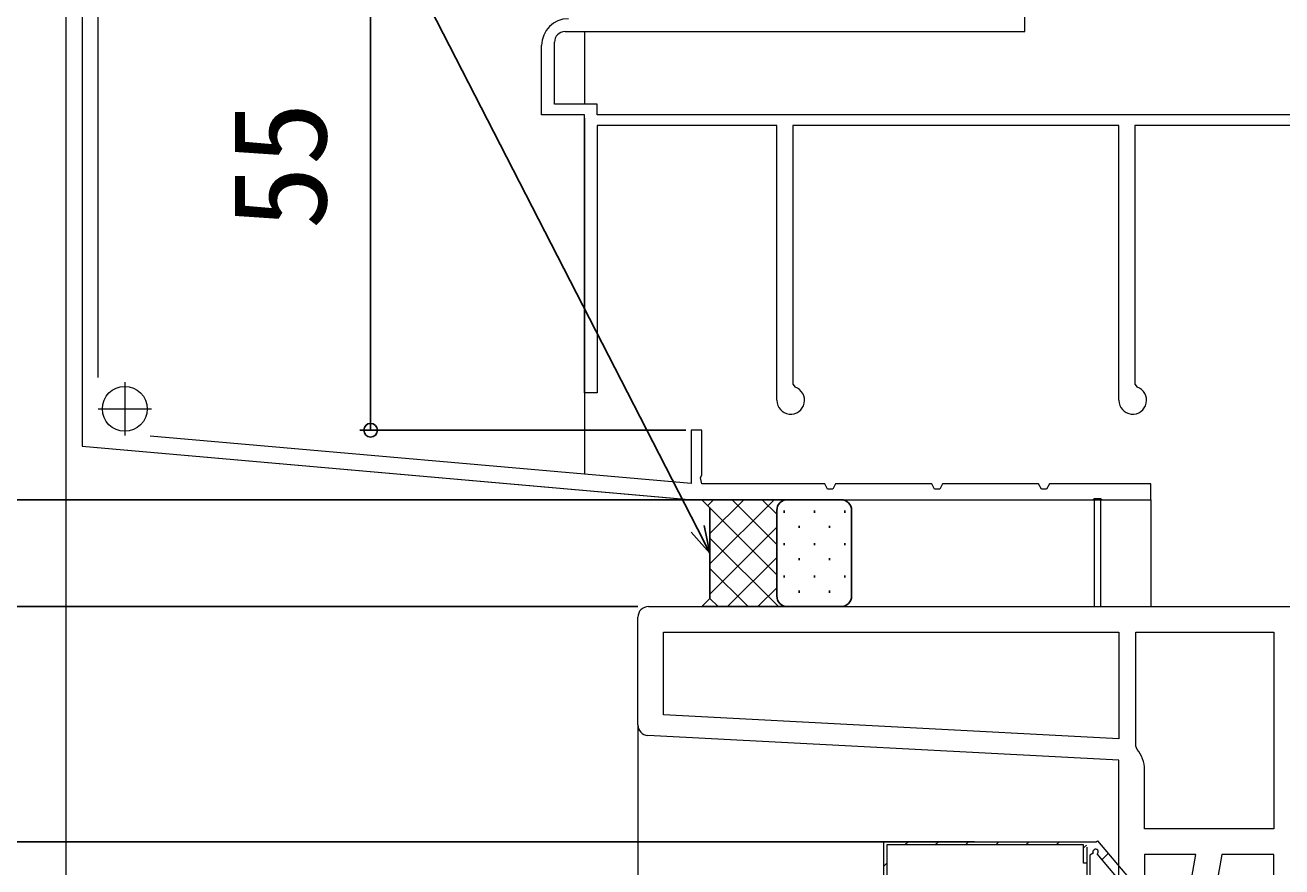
# Model space of a CAD drawing. Units: millimetres, scale not verified. Extents: x -525 to 525, y -783 to 779.
# Drawn here: x -460.3 to -342.7, y 467.2 to 546 of the extents above; entities that cross this region are included whole.
import ezdxf
from ezdxf.enums import TextEntityAlignment as Align

# ---------------------------------------------------------------- set-up
doc = ezdxf.new("R2010")
doc.units = ezdxf.units.MM
doc.header["$LTSCALE"] = 4
for name, color, linetype, lineweight in [('0-2_YKK_11', 7, 'Continuous', 18), ('0-3_YKK_11E', 4, 'Continuous', 18), ('0-4_YKK_12', 2, 'Continuous', 18)]:
    doc.layers.add(name, color=color, linetype=linetype, lineweight=lineweight)
doc.layers.add('0-7_YKK_D', color=6, linetype='Continuous')
doc.layers.add('0-9_YSS_K', color=3, linetype='Continuous')
doc.styles.add('ＭＳ ゴシック', font='')
doc.styles.get('ＭＳ ゴシック').set_extended_font_data('MS Gothic')

msp = doc.modelspace()

# ---------------------------------------------------------------- linework, layer by layer
at = {"layer": '0-2_YKK_11', "color": 30}
for p, q in [((-453.5, 513.017), (-453.5, 559.357)), ((-451, 512.579), (-451, 507.579)), ((-453.5, 510.079), (-448.5, 510.079))]:
    msp.add_line(p, q, dxfattribs=at)
at = {"layer": '0-2_YKK_11', "color": 211}
msp.add_line((-403, 480.528), (-403, 490.579), dxfattribs=at)
at = {"layer": '0-2_YKK_11'}
for p, q in [((-378.005, 469.279), (-377.705, 469.579)), ((-375.177, 469.279), (-374.877, 469.579)), ((-372.349, 469.279), (-372.049, 469.579)), ((-369.52, 469.279), (-369.22, 469.579)), ((-366.692, 469.279), (-366.392, 469.579)), ((-363.863, 469.279), (-363.563, 469.579)), ((-361.3, 469.015), (-361.039, 469.275)), ((-361, 469.079), (-361, 465.579)), ((-361, 469.079), (-361, 467.579)), ((-359.57, 467.916), (-359.002, 468.484)), ((-380, 467.285), (-379.7, 467.585))]:
    msp.add_line(p, q, dxfattribs=at)
at = {"layer": '0-2_YKK_11', "color": 30}
for points in [[(-455, 566.579), (-455, 506.579), (-397.849, 501.579), (-360.458, 501.579), (-360.274, 501.699), (-359.725, 501.699), (-359.541, 501.579), (-355, 501.579), (-355, 503.079), (-364.5, 503.079), (-364.754, 502.579), (-365.245, 502.579), (-365.5, 503.079), (-374.5, 503.079), (-374.754, 502.579), (-375.245, 502.579), (-375.5, 503.079), (-384.5, 503.079)], [(-384.5, 503.079), (-384.754, 502.579), (-385.245, 502.579), (-385.5, 503.079), (-397, 503.079), (-397.15, 503.639), (-397, 503.899), (-397, 508.079), (-398, 508.079), (-398, 503.098), (-448.626, 507.528)]]:
    msp.add_lwpolyline(points, dxfattribs=at)
at = {"layer": '0-2_YKK_11', "color": 211}
for points in [[(-402, 491.579), (-288, 491.579), (-288, 490.079), (-275.5, 490.079), (-275.5, 491.579), (-273, 491.579), (-273, 487.579), (-288, 487.579), (-288, 435.579), (-289.8, 435.579), (-289.8, 437.579), (-298, 437.579), (-298, 440.879)], [(-356.282, 478.215), (-356.4, 478.537), (-356.4, 489.179), (-343.5, 489.179)], [(-343.5, 489.179), (-343.5, 470.779), (-355.6, 470.779), (-355.6, 476.346)], [(-351.784, 462.753), (-350.792, 468.379), (-355.6, 468.379), (-355.6, 463.023), (-355.057, 462.155), (-355.377, 461.579), (-358, 461.579), (-358, 477.221), (-402.052, 479.53)], [(-343.5, 464.479), (-343.5, 468.379), (-348.355, 468.379), (-349.131, 463.979), (-347, 463.979), (-347, 463.079), (-348.5, 461.579), (-350.8, 461.579)]]:
    msp.add_lwpolyline(points, dxfattribs=at)
msp.add_lwpolyline([(-358, 479.224), (-400.6, 481.456), (-400.6, 489.179), (-358, 489.179)], close=True, dxfattribs=at)
at = {"layer": '0-2_YKK_11'}
for points in [[(-380, 427.579), (-380, 469.579), (-360.134, 469.579), (-360, 469.657), (-357.095, 466.239), (-357.704, 465.72), (-360.015, 468.44)], [(-361, 467.579), (-361.3, 467.579), (-361.3, 469.279), (-379.7, 469.279), (-379.7, 427.879), (-377.141, 427.879), (-377.6, 427.579)], [(-360.394, 468.505), (-360.7, 468.329), (-360.7, 465.579), (-361, 465.579), (-361, 446.579)]]:
    msp.add_lwpolyline(points, dxfattribs=at)
at = {"layer": '0-2_YKK_11', "color": 211}
for centre, radius, start, end in [((-402, 490.579), 1, 90, 179.99998), ((-402, 480.528), 1, 179.99998, 267.00001), ((-358.5, 476.346), 2.9, 359.99999, 40.11919)]:
    msp.add_arc(centre, radius, start, end, dxfattribs=at)
at = {"layer": '0-2_YKK_11'}
msp.add_arc((-360.177, 468.63), 0.25, 310.35701, 210, dxfattribs=at)
at = {"layer": '0-3_YKK_11E'}
for points in [[(-338, 583.979), (-338, 511.579), (-339.2, 511.579), (-339.2, 536.579), (-356.5, 536.579), (-356.5, 512.399), (-356.293, 512.114)], [(-409.8, 545.379), (-366.8, 545.379), (-366.8, 553.379), (-339.2, 553.379), (-339.2, 537.579)], [(-339.2, 537.579), (-406.8, 537.579), (-406.8, 538.579), (-410.8, 538.579), (-410.8, 544.379)], [(-390, 510.879), (-390, 536.579), (-406.8, 536.579), (-406.8, 511.579), (-408, 511.579), (-408, 537.579), (-412, 537.579), (-412, 544.079)], [(-358, 510.879), (-358, 536.579), (-388.5, 536.579), (-388.5, 512.399), (-388.293, 512.114)]]:
    msp.add_lwpolyline(points, dxfattribs=at)
for centre, radius, start, end in [((-409.5, 544.079), 2.5, 90, 180), ((-409.8, 544.379), 1, 90, 180), ((-388.7, 510.879), 1.3, 180, 71.79004), ((-356.7, 510.879), 1.3, 180, 71.79004)]:
    msp.add_arc(centre, radius, start, end, dxfattribs=at)
at = {"layer": '0-4_YKK_12'}
for p, q in [((-456.499, 566.579), (-456.499, 332.579)), ((-454.999, 566.579), (-454.999, 506.579)), ((-407.999, 545.379), (-407.999, 538.579)), ((-408, 537.283), (-407.999, 503.973)), ((-360.299, 501.579), (-360.299, 491.579)), ((-359.699, 501.579), (-359.699, 491.579)), ((-354.999, 501.579), (-354.999, 491.579)), ((-403, 480.528), (-403, 332.579))]:
    msp.add_line(p, q, dxfattribs=at)
msp.add_lwpolyline([(-454.999, 506.579), (-397.899, 501.579), (-354.999, 501.579)], dxfattribs=at)
msp.add_circle((-450.999, 510.079), 2.1, dxfattribs=at)
at = {"layer": '0-7_YKK_D'}
for p, q in [((-427.999, 563.079), (-427.999, 508.079)), ((-398.5, 508.079), (-428.999, 508.079)), ((-398.836, 501.579), (-497.499, 501.579)), ((-398.836, 501.579), (-497.499, 501.579)), ((-393.74, 501.579), (-477.499, 501.579)), ((-418.499, 491.579), (-477.499, 491.579)), ((-403, 491.579), (-477.499, 491.579)), ((-371.5, 469.579), (-477.499, 469.579)), ((-372.5, 469.579), (-477.499, 469.579))]:
    msp.add_line(p, q, dxfattribs=at)
for points in [[(-396.25, 496.579), (-397.414, 498.848), (-459.92, 620.6), (-510.511, 620.6)], [(-398.022, 498.536), (-396.25, 496.579), (-396.807, 499.16)]]:
    msp.add_lwpolyline(points, dxfattribs=at)
msp.add_circle((-427.999, 508.079), 0.637, dxfattribs=at)
at = {"layer": '0-9_YSS_K'}
for p, q in [((-395.914, 501.579), (-396.457, 501.036)), ((-390.257, 501.579), (-396.25, 495.586)), ((-393.085, 501.579), (-396.25, 498.415)), ((-390, 497.394), (-394.185, 501.579)), ((-390, 500.223), (-391.356, 501.579)), ((-389, 501.579), (-384, 501.579)), ((-390, 494.566), (-396.25, 500.816)), ((-390, 492.579), (-390, 500.579)), ((-390, 500.579), (-390, 492.579)), ((-389.307, 500.358), (-389.307, 500.558)), ((-386.477, 500.358), (-386.477, 500.558)), ((-383.647, 500.358), (-383.647, 500.558)), ((-383, 500.579), (-383, 492.579)), ((-390, 499.008), (-396.25, 492.758)), ((-387.892, 498.943), (-387.892, 499.143)), ((-385.062, 498.943), (-385.062, 499.143)), ((-389.842, 491.579), (-396.25, 497.988)), ((-389.307, 497.328), (-389.307, 497.528)), ((-386.477, 497.328), (-386.477, 497.528)), ((-383.647, 497.328), (-383.647, 497.528)), ((-390, 496.179), (-394.6, 491.579)), ((-392.67, 491.579), (-396.25, 495.159)), ((-387.892, 495.913), (-387.892, 496.113)), ((-385.062, 495.913), (-385.062, 496.113)), ((-389.307, 494.298), (-389.307, 494.498)), ((-386.477, 494.298), (-386.477, 494.498)), ((-383.647, 494.298), (-383.647, 494.498)), ((-390, 493.351), (-391.771, 491.579)), ((-387.892, 492.883), (-387.892, 493.083)), ((-385.062, 492.883), (-385.062, 493.083)), ((-389, 491.579), (-397, 491.579)), ((-395.499, 491.579), (-396.25, 492.331)), ((-384, 491.579), (-389, 491.579))]:
    msp.add_line(p, q, dxfattribs=at)
msp.add_lwpolyline([(-397, 491.579), (-396.25, 492.329), (-396.25, 500.829), (-397, 501.579), (-389, 501.579)], dxfattribs=at)
for centre, start, end in [((-389, 500.579), 90, 180), ((-389, 500.579), 90, 180), ((-384, 500.579), 0, 90), ((-389, 492.579), 180, 270), ((-389, 492.579), 180, 270), ((-384, 492.579), 270, 0)]:
    msp.add_arc(centre, 1, start, end, dxfattribs=at)

# ---------------------------------------------------------------- texts
at = {"layer": '0-7_YKK_D', "style": 'ＭＳ ゴシック'}
msp.add_text('55', height=8.798, rotation=90, dxfattribs=at).set_placement((-429.499, 526.852), align=Align.BOTTOM_LEFT)

doc.saveas('drawing.dxf')
